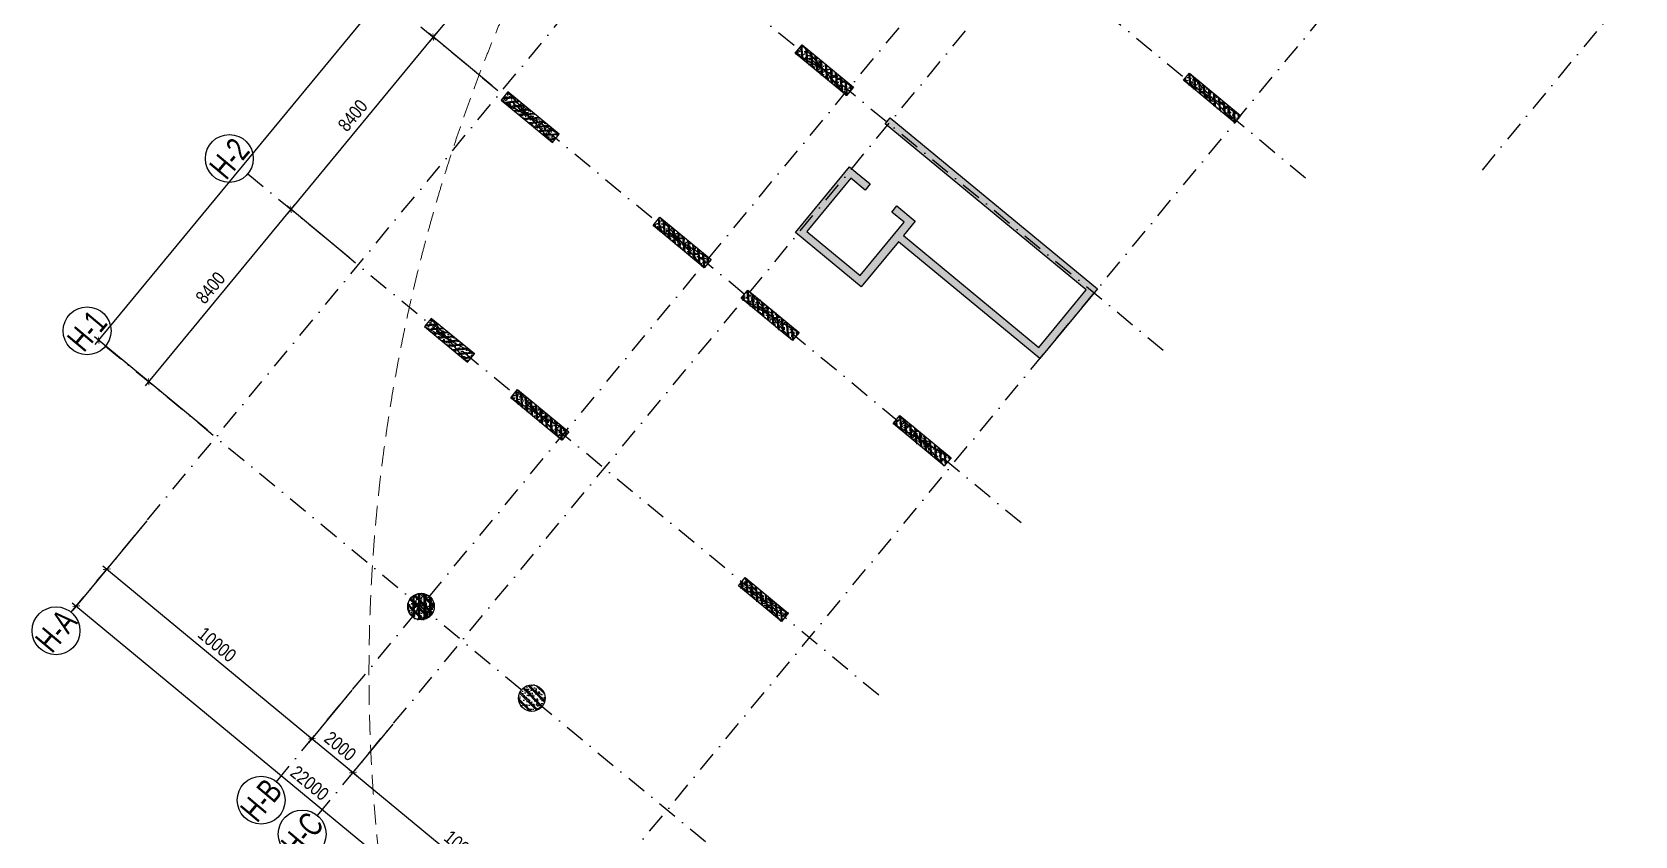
# Model space of a CAD drawing. Header units: millimetres. Extents: x -185400 to 12385, y -14070 to 168686.
# Drawn here: x -130793 to -70547, y 63525 to 93741 of the extents above; entities that cross this region are included whole.
import ezdxf
from ezdxf.enums import TextEntityAlignment as Align

# ---------------------------------------------------------------- set-up
doc = ezdxf.new("R2010")
doc.units = ezdxf.units.MM
doc.header["$LTSCALE"] = 300
doc.header["$MEASUREMENT"] = 0
doc.linetypes.add('DASHDOT', pattern=[1, 0.5, -0.25, 0, -0.25])
doc.linetypes.add('HIDDEN', pattern=[0.375, 0.25, -0.125])
for name, color, linetype in [('ccu12-Hatch', 250, 'Continuous'), ('KC-Betong', 6, 'Continuous'), ('KT-Hatch', 251, 'Continuous'), ('KT-Kich thuoc', 9, 'Continuous'), ('KT-Luoi truc South Tower', 8, 'DASHDOT'), ('ST_MBDV Cot vach 220805$0$AUDIT_I_220805193045-1', 50, 'Continuous')]:
    doc.layers.add(name, color=color, linetype=linetype)
doc.layers.add('KT-Chi gioi XD', color=7, linetype='HIDDEN', true_color=0x0066cc)
doc.styles.add('Arial Narrow', font='ARIALN.TTF')
doc.styles.add('ST_MBDV Cot vach 220805$0$HBA-Text', font='GOTHIC.TTF')
doc.dimstyles.new('ccu12-200', dxfattribs={"dimscale": 200, "dimtxt": 2.5, "dimasz": 1, "dimexe": 1, "dimexo": 2, "dimgap": 1, "dimtad": 1, "dimdec": 0, "dimdsep": 46, "dimtxsty": 'Arial Narrow', "dimblk": 'ARCHTICK', "dimcen": -1, "dimdle": 1, "dimclrd": 256, "dimclre": 256, "dimclrt": 3, "dimadec": 0, "dimazin": 2, "dimtfac": 0.1, "dimtdec": 0, "dimtmove": 0, "dimatfit": 1, "dimldrblk": 'ARCHTICK', "dimfxl": 1, "dimtvp": 0.833333, "dimtolj": 1, "dimtzin": 12, "dimarcsym": 0})

# ---------------------------------------------------------------- blocks, each defined once
blk = doc.blocks.new('_ARCHTICK')
at = {"color": 0, "linetype": 'ByBlock', "const_width": 0.15}
blk.add_lwpolyline([(-0.5, -0.5), (0.5, 0.5)], dxfattribs=at)
blk = doc.blocks.new('*D345')
at = {"layer": 'Defpoints', "color": 0, "transparency": 16777216}
for p in [(-107837, 97944, 0), (-115714, 93554), (-113190, 91470, 0)]:
    blk.add_point(p, dxfattribs=at)
at = {"layer": 'KT-Kich thuoc', "lineweight": -2, "transparency": 16777216}
for p, q in [((-110238, 100185), (-115841, 93400)), ((-108146, 98199), (-110519, 100159)), ((-113498, 91724), (-115868, 93682))]:
    blk.add_line(p, q, dxfattribs=at)
at = {"layer": 'KT-Kich thuoc', "lineweight": -2, "transparency": 16777216, "xscale": 200, "yscale": 200, "zscale": 200}
for p, rotation in [((-110365, 100031), 50.44882678928084), ((-115714, 93554), 230.4488267892808)]:
    blk.add_blockref('_ARCHTICK', p, dxfattribs=dict(at, rotation=rotation))
at = {"layer": 'KT-Kich thuoc', "color": 3, "transparency": 16777216, "insert": (-113391, 97083), "char_height": 500, "attachment_point": 5, "rotation": 50.44883, "style": 'Arial Narrow'}
blk.add_mtext('\\A1;8400', dxfattribs=at)
blk = doc.blocks.new('*D346')
at = {"layer": 'Defpoints', "color": 0, "transparency": 16777216}
for p in [(-113186, 91467, 0), (-121063, 87077), (-118539, 84993, 0)]:
    blk.add_point(p, dxfattribs=at)
at = {"layer": 'KT-Kich thuoc', "lineweight": -2, "transparency": 16777216}
for p, q in [((-115587, 93709), (-121190, 86923)), ((-113495, 91722), (-115868, 93682)), ((-118847, 85248), (-121217, 87205))]:
    blk.add_line(p, q, dxfattribs=at)
at = {"layer": 'KT-Kich thuoc', "lineweight": -2, "transparency": 16777216, "xscale": 200, "yscale": 200, "zscale": 200}
for p, rotation in [((-115714, 93554), 50.44882678928084), ((-121063, 87077), 230.4488267892808)]:
    blk.add_blockref('_ARCHTICK', p, dxfattribs=dict(at, rotation=rotation))
at = {"layer": 'KT-Kich thuoc', "color": 3, "transparency": 16777216, "insert": (-118739, 90606), "char_height": 500, "attachment_point": 5, "rotation": 50.44883, "style": 'Arial Narrow'}
blk.add_mtext('\\A1;8400', dxfattribs=at)
blk = doc.blocks.new('*D347')
at = {"layer": 'Defpoints', "color": 0, "transparency": 16777216}
for p in [(-118535, 84990, 0), (-126412, 80601), (-123887, 78516, 0)]:
    blk.add_point(p, dxfattribs=at)
at = {"layer": 'KT-Kich thuoc', "lineweight": -2, "transparency": 16777216}
for p, q in [((-120935, 87232), (-126539, 80446)), ((-118844, 85245), (-121217, 87205)), ((-124196, 78771), (-126566, 80728))]:
    blk.add_line(p, q, dxfattribs=at)
at = {"layer": 'KT-Kich thuoc', "lineweight": -2, "transparency": 16777216, "xscale": 200, "yscale": 200, "zscale": 200}
for p, rotation in [((-121063, 87077), 50.44882678928084), ((-126412, 80601), 230.4488267892808)]:
    blk.add_blockref('_ARCHTICK', p, dxfattribs=dict(at, rotation=rotation))
at = {"layer": 'KT-Kich thuoc', "color": 3, "transparency": 16777216, "insert": (-124088, 84129), "char_height": 500, "attachment_point": 5, "rotation": 50.44883, "style": 'Arial Narrow'}
blk.add_mtext('\\A1;8400', dxfattribs=at)
blk = doc.blocks.new('*D348')
at = {"layer": 'Defpoints', "color": 0, "transparency": 16777216}
for p in [(-118515, 69310), (-116973, 68037), (-118730, 65909)]:
    blk.add_point(p, dxfattribs=at)
at = {"layer": 'KT-Kich thuoc', "lineweight": -2, "transparency": 16777216}
for p, q in [((-118770, 69002), (-120399, 67029)), ((-117228, 67728), (-118857, 65755)), ((-120426, 67310), (-118576, 65782))]:
    blk.add_line(p, q, dxfattribs=at)
at = {"layer": 'KT-Kich thuoc', "lineweight": -2, "transparency": 16777216, "xscale": 200, "yscale": 200, "zscale": 200}
for p, rotation in [((-120272, 67183), 140.4488267454811), ((-118730, 65909), 320.448826745481)]:
    blk.add_blockref('_ARCHTICK', p, dxfattribs=dict(at, rotation=rotation))
at = {"layer": 'KT-Kich thuoc', "color": 3, "transparency": 16777216, "insert": (-119211, 66897), "char_height": 500, "attachment_point": 5, "rotation": 320.44883, "style": 'Arial Narrow'}
blk.add_mtext('\\A1;2000', dxfattribs=at)
blk = doc.blocks.new('*D349')
at = {"layer": 'Defpoints', "color": 0, "transparency": 16777216}
for p in [(-126226, 75678), (-118515, 69310), (-120272, 67183)]:
    blk.add_point(p, dxfattribs=at)
at = {"layer": 'KT-Kich thuoc', "lineweight": -2, "transparency": 16777216}
for p, q in [((-126480, 75369), (-128110, 73396)), ((-128137, 73678), (-120118, 67055)), ((-118770, 69002), (-120399, 67029))]:
    blk.add_line(p, q, dxfattribs=at)
at = {"layer": 'KT-Kich thuoc', "lineweight": -2, "transparency": 16777216, "xscale": 200, "yscale": 200, "zscale": 200}
for p, rotation in [((-127982, 73550), 140.4488267454811), ((-120272, 67183), 320.448826745481)]:
    blk.add_blockref('_ARCHTICK', p, dxfattribs=dict(at, rotation=rotation))
at = {"layer": 'KT-Kich thuoc', "color": 3, "transparency": 16777216, "insert": (-123837, 70718), "char_height": 500, "attachment_point": 5, "rotation": 320.44883, "style": 'Arial Narrow'}
blk.add_mtext('\\A1;10000', dxfattribs=at)
blk = doc.blocks.new('*D350')
at = {"layer": 'Defpoints', "color": 0, "transparency": 16777216}
for p in [(-116973, 68037), (-109262, 61669), (-111019, 59542)]:
    blk.add_point(p, dxfattribs=at)
at = {"layer": 'KT-Kich thuoc', "lineweight": -2, "transparency": 16777216}
for p, q in [((-117228, 67728), (-118857, 65755)), ((-118884, 66037), (-110865, 59414)), ((-109517, 61360), (-111147, 59387))]:
    blk.add_line(p, q, dxfattribs=at)
at = {"layer": 'KT-Kich thuoc', "lineweight": -2, "transparency": 16777216, "xscale": 200, "yscale": 200, "zscale": 200}
for p, rotation in [((-118730, 65909), 140.4488267454811), ((-111019, 59542), 320.448826745481)]:
    blk.add_blockref('_ARCHTICK', p, dxfattribs=dict(at, rotation=rotation))
at = {"layer": 'KT-Kich thuoc', "color": 3, "transparency": 16777216, "insert": (-114585, 63076), "char_height": 500, "attachment_point": 5, "rotation": 320.44883, "style": 'Arial Narrow'}
blk.add_mtext('\\A1;10000', dxfattribs=at)
blk = doc.blocks.new('ST_MBDV Cot vach 220805$0$GRID-SYM-flat-103')
at = {"layer": 'ST_MBDV Cot vach 220805$0$AUDIT_I_220805193045-1'}
blk.add_circle((0, 0, 0), 900, dxfattribs=at)
at = {"layer": 'ST_MBDV Cot vach 220805$0$AUDIT_I_220805193045-1', "style": 'ST_MBDV Cot vach 220805$0$HBA-Text'}
blk.add_attdef('GRID', text='', height=900, rotation=19.04714, dxfattribs=at).set_placement((0, 0, 0), align=Align.MIDDLE_CENTER)
blk = doc.blocks.new('*D356')
at = {"layer": 'Defpoints', "color": 0, "transparency": 16777216}
for p in [(-126226, 75678), (-109262, 61669), (-112165, 58154)]:
    blk.add_point(p, dxfattribs=at)
at = {"layer": 'KT-Kich thuoc', "lineweight": -2, "transparency": 16777216}
for p, q in [((-126480, 75369), (-129256, 72008)), ((-129283, 72290), (-112011, 58026)), ((-109517, 61360), (-112293, 57999))]:
    blk.add_line(p, q, dxfattribs=at)
at = {"layer": 'KT-Kich thuoc', "lineweight": -2, "transparency": 16777216, "xscale": 200, "yscale": 200, "zscale": 200}
for p, rotation in [((-129129, 72163), 140.4488267378724), ((-112165, 58154), 320.4488267378724)]:
    blk.add_blockref('_ARCHTICK', p, dxfattribs=dict(at, rotation=rotation))
at = {"layer": 'KT-Kich thuoc', "color": 3, "transparency": 16777216, "insert": (-120357, 65509), "char_height": 500, "attachment_point": 5, "rotation": 320.44883, "style": 'Arial Narrow'}
blk.add_mtext('\\A1;22000', dxfattribs=at)
blk = doc.blocks.new('*D358')
at = {"layer": 'Defpoints', "color": 0, "transparency": 16777216}
for p in [(-85499, 133966), (-81097, 130331), (-123887, 78516, 0)]:
    blk.add_point(p, dxfattribs=at)
at = {"layer": 'KT-Kich thuoc', "lineweight": -2, "transparency": 16777216}
for p, q in [((-128417, 81997), (-85371, 134121)), ((-81405, 130586), (-85653, 134094)), ((-124196, 78771), (-128444, 82279))]:
    blk.add_line(p, q, dxfattribs=at)
at = {"layer": 'KT-Kich thuoc', "lineweight": -2, "transparency": 16777216, "xscale": 200, "yscale": 200, "zscale": 200}
for p, rotation in [((-85499, 133966), 50.44882697620305), ((-128289, 82151), 230.4488269762031)]:
    blk.add_blockref('_ARCHTICK', p, dxfattribs=dict(at, rotation=rotation))
at = {"layer": 'KT-Kich thuoc', "color": 3, "transparency": 16777216, "insert": (-105576, 110369), "char_height": 500, "attachment_point": 5, "rotation": 50.44883, "style": 'Arial Narrow'}
blk.add_mtext('\\A1;67200', dxfattribs=at)
blk = doc.blocks.new('*U313')
h = blk.add_hatch()
h.set_pattern_fill('VATLIEU04', color=250, scale=40, style=0, pattern_type=2)
h.set_pattern_definition([(50, (1150, 450), (286.904, -25.1), [30, -330]), (355, (1150, 450), (-55.5, 300.877), [24, -264]), (100.451, (1173.9, 447.9), (231.404, 275.776), [25.496, -280.457]), (46.184, (1150, 530), (426.896, -66.21), [45, -495]), (96.636, (1185.57, 524.5), (373.865, 389.65), [38.244, -420.685]), (351.184, (1150, 530), (373.86, 389.65), [36, -396]), (21, (1190, 510), (238.763, -161.048), [30, -330]), (326, (1190, 510), (97.326, 290.06), [24, -264]), (71.451, (1209.9, 496.58), (336.09, 129.012), [25.496, -280.457]), (37.5, (1150, 450), (4.864, 133.1575), [0, -260.8, 0, -268, 0, -265]), (7.5, (1150, 450), (105.228, 157.765), [0, -152.8, 0, -254.8, 0, -101]), (327.5, (1060.8, 450), (213.529, -9.022), [0, -100, 0, -312, 0, -414]), (317.5, (1020.8, 450), (233.274, 40.042), [0, -130, 0, -207.2, 0, -294]), (45, (1150, 450), (-120.208, 120.208), []), (45, (1150, 499), (-120.208, 120.208), [])])
h.paths.add_polyline_path([(-475, -475), (1625, -475), (1625, -75), (-475, -75)])
at = {"color": 6, "ltscale": 0.25}
blk.add_lwpolyline([(-475, -475), (1625, -475), (1625, -75), (-475, -75)], close=True, dxfattribs=at)
at = {"layer": 'Defpoints', "linetype": 'ByBlock', "ltscale": 30}
for p, q in [((1625, -475), (-475, -75)), ((-475, -475), (1625, -75))]:
    blk.add_line(p, q, dxfattribs=at)
blk = doc.blocks.new('*U314')
h = blk.add_hatch()
h.set_pattern_fill('VATLIEU04', color=250, scale=40, style=0, pattern_type=2)
h.set_pattern_definition([(50, (1550, 450), (286.904, -25.1), [30, -330]), (355, (1550, 450), (-55.5, 300.877), [24, -264]), (100.451, (1573.9, 447.9), (231.404, 275.776), [25.496, -280.457]), (46.184, (1550, 530), (426.896, -66.21), [45, -495]), (96.636, (1585.57, 524.5), (373.865, 389.65), [38.244, -420.685]), (351.184, (1550, 530), (373.865, 389.65), [36, -396]), (21, (1590, 510), (238.763, -161.048), [30, -330]), (326, (1590, 510), (97.326, 290.06), [24, -264]), (71.451, (1609.9, 496.58), (336.09, 129.012), [25.496, -280.457]), (37.5, (1550, 450), (4.864, 133.1575), [0, -260.8, 0, -268, 0, -265]), (7.5, (1550, 450), (105.228, 157.765), [0, -152.8, 0, -254.8, 0, -101]), (327.5, (1460.8, 450), (213.529, -9.022), [0, -100, 0, -312, 0, -414]), (317.5, (1420.8, 450), (233.274, 40.042), [0, -130, 0, -207.2, 0, -294]), (45, (1550, 450), (-120.208, 120.208), []), (45, (1550, 499), (-120.208, 120.208), [])])
h.paths.add_polyline_path([(-475, -475), (2025, -475), (2025, -75), (-475, -75)])
at = {"color": 6, "ltscale": 0.25}
blk.add_lwpolyline([(-475, -475), (2025, -475), (2025, -75), (-475, -75)], close=True, dxfattribs=at)
at = {"layer": 'Defpoints', "linetype": 'ByBlock', "ltscale": 30}
for p, q in [((2025, -475), (-475, -75)), ((-475, -475), (2025, -75))]:
    blk.add_line(p, q, dxfattribs=at)
blk = doc.blocks.new('*D209')
at = {"layer": 'Defpoints', "color": 0, "transparency": 16777216}
for p in [(-52359, 62652), (-108936, 49029), (-107112, 43748, 0)]:
    blk.add_point(p, dxfattribs=at)
at = {"layer": 'KT-Kich thuoc', "lineweight": -2, "transparency": 16777216}
for p, q in [((-52489, 63030), (-54248, 68123)), ((-53994, 67999), (-109125, 48964)), ((-107243, 44126), (-109001, 49218))]:
    blk.add_line(p, q, dxfattribs=at)
at = {"layer": 'KT-Kich thuoc', "lineweight": -2, "transparency": 16777216, "xscale": 200, "yscale": 200, "zscale": 200}
for p, rotation in [((-54183, 67933), 19.04771637789532), ((-108936, 49029), 199.0477163778953)]:
    blk.add_blockref('_ARCHTICK', p, dxfattribs=dict(at, rotation=rotation))
at = {"layer": 'KT-Kich thuoc', "color": 3, "transparency": 16777216, "insert": (-78288, 60092), "char_height": 500, "attachment_point": 5, "rotation": 19.04772, "style": 'Arial Narrow'}
blk.add_mtext('\\A1;57925', dxfattribs=at)
blk = doc.blocks.new('*U365')
h = blk.add_hatch()
h.set_pattern_fill('VATLIEU04', color=250, scale=40, style=0, pattern_type=2)
h.set_pattern_definition([(50, (1550, 400), (286.904, -25.1), [30, -330]), (355, (1550, 400), (-55.5, 300.877), [24, -264]), (100.451, (1573.9, 397.9), (231.404, 275.776), [25.496, -280.457]), (46.184, (1550, 480), (426.896, -66.21), [45, -495]), (96.636, (1585.57, 474.5), (373.865, 389.65), [38.244, -420.685]), (351.184, (1550, 480), (373.865, 389.65), [36, -396]), (21, (1590, 460), (238.763, -161.048), [30, -330]), (326, (1590, 460), (97.326, 290.06), [24, -264]), (71.451, (1609.9, 446.58), (336.09, 129.012), [25.496, -280.457]), (37.5, (1550, 400), (4.864, 133.1575), [0, -260.8, 0, -268, 0, -265]), (7.5, (1550, 400), (105.228, 157.765), [0, -152.8, 0, -254.8, 0, -101]), (327.5, (1460.8, 400), (213.529, -9.022), [0, -100, 0, -312, 0, -414]), (317.5, (1420.8, 400), (233.274, 40.042), [0, -130, 0, -207.2, 0, -294]), (45, (1550, 400), (-120.208, 120.208), []), (45, (1550, 449), (-120.208, 120.208), [])])
h.paths.add_polyline_path([(-475, -475), (2025, -475), (2025, -125), (-475, -125)])
at = {"color": 6, "ltscale": 0.25}
blk.add_lwpolyline([(-475, -475), (2025, -475), (2025, -125), (-475, -125)], close=True, dxfattribs=at)
at = {"layer": 'Defpoints', "linetype": 'ByBlock', "ltscale": 30}
for p, q in [((2025, -475), (-475, -125)), ((-475, -475), (2025, -125))]:
    blk.add_line(p, q, dxfattribs=at)
blk = doc.blocks.new('Asix South Tower')
at = {"layer": 'KT-Kich thuoc'}
dim = blk.add_linear_dim(base=(-108935.8, 49029.4), p1=(-52359, 62651.6), p2=(-107112.2, 43747.5, 0), angle=199.047716, dimstyle='ccu12-200', dxfattribs=at)
dim.commit()
dim.dimension.update_dxf_attribs({"geometry": '*D209', "text_midpoint": (-78139.5, 59662.1), "dimtype": 129})

msp = doc.modelspace()

# ---------------------------------------------------------------- hatches: boundary and pattern name
at = {"layer": 'ccu12-Hatch', "ltscale": 0.5}
h = msp.add_hatch(dxfattribs=at)
h.set_pattern_fill('VATLIEU04', color=256, scale=50, angle=45, pattern_type=2)
h.set_pattern_definition([(95, (-1153005.9, 53036.63), (275.776, 231.40354), [37.5, -412.5]), (40, (-1153005.9, 53036.63), (-314.99608, 216.88407), [30, -330]), (145.4514, (-1152982.9, 53055.9), (-39.21973, 448.28764), [31.8701, -350.57106]), (91.1842, (-1153076.6, 53107.34), (435.8465, 318.80688), [56.25, -618.75]), (141.6356, (-1153040.3, 53133.9), (-13.9495, 674.85584), [47.80514, -525.8565]), (36.1842, (-1153076.6, 53107.34), (-13.95003, 674.85583), [45, -495]), (66, (-1153023.57, 53125.02), (353.38579, 68.69124), [37.5, -412.5]), (11, (-1153023.57, 53125.02), (-170.3543, 342.40422), [30, -330]), (116.4514, (-1152994.12, 53130.74), (183.03181, 411.09531), [31.8701, -350.57106]), (82.5, (-1153005.9, 53036.63), (-113.396593, 121.994909), [0, -326, 0, -335, 0, -331.25]), (52.5, (-1153005.9, 53036.63), (-46.43647, 232.454725), [0, -191, 0, -318.5, 0, -126.25]), (12.5, (-1153084.74, 52957.79), (196.709084, 180.760381), [0, -125, 0, -390, 0, -517.5]), (2.5, (-1153120.1, 52922.43), (170.79499, 241.579903), [0, -162.5, 0, -259, 0, -367.5]), (90, (-1153005.9, 53036.63), (-212.5, 0), []), (90, (-1153049.2, 53079.94), (-212.5, 0), [])])
edge = h.paths.add_edge_path()
edge.add_arc((-116173.5, 72145.5), 500, 0, 360)
at = {"layer": 'ccu12-Hatch'}
h = msp.add_hatch(dxfattribs=at)
h.set_pattern_fill('1BETONG2-BOP', color=256, scale=50, pattern_type=2)
h.set_pattern_definition([(50, (0, 0), (358.6301, -31.37607), [37.5, -412.5]), (355, (0, 0), (-69.3757, 376.0961), [30, -330]), (100.4514, (29.9, -2.6), (289.2547, 344.7198), [31.8701, -350.5711]), (46.1842, (0, 100), (533.6205, -82.7595), [56.25, -618.75]), (96.6356, (44.47, 93.1), (467.3314, 487.059), [47.8051, -525.8565]), (351.1842, (0, 100), (467.331, 487.0593), [45, -495]), (21, (50, 75), (298.4535, -201.30945), [37.5, -412.5]), (226, (50, 75), (335.9411, -182.7699), [30, -330]), (71.4514, (74.87, 58.22), (420.1113, 161.26525), [31.8701, -350.5711]), (67.5, (0, 0), (-77.95809, 147.18723), [0, -326, 0, -335, 0, -331.25]), (4.5, (0, 0), (141.67546, 190.0516), [0, -191, 0, -318.5, 0, -126.25]), (327.5, (-111.5, 0), (266.91122, -11.27744), [0, -125, 0, -390, 0, -517.5]), (317.5, (-161.5, 0), (291.5931, 50.0525), [0, -162.5, 0, -259, 0, -367.5]), (315, (0, 0), (150.2602, 150.2602), []), (315, (0, 61.25), (150.2602, 150.2602), [])])
edge = h.paths.add_edge_path()
edge.add_arc((-116173.5, 72145.5), 500, 0, 360)
h = msp.add_hatch(dxfattribs=at)
h.set_pattern_fill('1BETONG2-BOP', color=256, scale=50, pattern_type=2)
h.set_pattern_definition([(50, (0.0008, -0.0007), (358.6301, -31.3761), [37.5, -412.5]), (355, (0.0008, -0.0007), (-69.3757, 376.0961), [30, -330]), (100.4514, (29.9, -2.6), (289.2547, 344.7198), [31.8701, -350.5711]), (46.1842, (0.0008, 100), (533.6205, -82.7595), [56.25, -618.75]), (96.6356, (44.47, 93.1), (467.3314, 487.059), [47.8051, -525.8565]), (351.1842, (0.0008, 100), (467.331, 487.0593), [45, -495]), (21, (50, 75), (298.4535, -201.30945), [37.5, -412.5]), (226, (50, 75), (335.9411, -182.7699), [30, -330]), (71.4514, (74.87, 58.22), (420.1113, 161.26525), [31.8701, -350.5711]), (67.5, (0.0008, -0.0007), (-77.95809, 147.18723), [0, -326, 0, -335, 0, -331.25]), (4.5, (0.0008, -0.0007), (141.67546, 190.0516), [0, -191, 0, -318.5, 0, -126.25]), (327.5, (-111.5, -0.0007), (266.91122, -11.27744), [0, -125, 0, -390, 0, -517.5]), (317.5, (-161.5, -0.0007), (291.5931, 50.0525), [0, -162.5, 0, -259, 0, -367.5]), (315, (0.0008, -0.0007), (150.2602, 150.2602), []), (315, (0.0008, 61.25), (150.2602, 150.2602), [])])
edge = h.paths.add_edge_path()
edge.add_arc((-112009.8, 68707), 500, 0, 360)
at = {"layer": 'KT-Hatch', "ltscale": 0.5}
h = msp.add_hatch(dxfattribs=at)
h.set_pattern_fill('VATLIEU04', color=256, scale=50, angle=45, pattern_type=2)
h.set_pattern_definition([(95, (-1153005.9, 53036.63), (275.776, 231.40354), [37.5, -412.5]), (40, (-1153005.9, 53036.63), (-314.99608, 216.88407), [30, -330]), (145.4514, (-1152982.9, 53055.9), (-39.21973, 448.28764), [31.8701, -350.57106]), (91.1842, (-1153076.6, 53107.34), (435.8465, 318.80688), [56.25, -618.75]), (141.6356, (-1153040.3, 53133.9), (-13.9495, 674.85584), [47.80514, -525.8565]), (36.1842, (-1153076.6, 53107.34), (-13.95003, 674.85583), [45, -495]), (66, (-1153023.57, 53125.02), (353.38579, 68.69124), [37.5, -412.5]), (11, (-1153023.57, 53125.02), (-170.3543, 342.40422), [30, -330]), (116.4514, (-1152994.12, 53130.74), (183.03181, 411.09531), [31.8701, -350.57106]), (82.5, (-1153005.9, 53036.63), (-113.396593, 121.994909), [0, -326, 0, -335, 0, -331.25]), (52.5, (-1153005.9, 53036.63), (-46.43647, 232.454725), [0, -191, 0, -318.5, 0, -126.25]), (12.5, (-1153084.74, 52957.79), (196.709084, 180.760381), [0, -125, 0, -390, 0, -517.5]), (2.5, (-1153120.1, 52922.43), (170.79499, 241.579903), [0, -162.5, 0, -259, 0, -367.5]), (90, (-1153005.9, 53036.63), (-212.5, 0), []), (90, (-1153049.2, 53079.94), (-212.5, 0), [])])
h.paths.add_polyline_path([(-100022.5, 88247.6), (-101678.1, 86242.9), (-99673.4, 84587.3), (-98017.8, 86592), (-98480.4, 86974.1), (-98289.4, 87205.4), (-97595.4, 86632.3), (-98041.2, 86092.6), (-92952.2, 81889.9), (-91169.3, 84048.9), (-98725.6, 90289.2), (-98534.6, 90520.5), (-90746.9, 84089.1), (-92911.9, 81467.5), (-98232.2, 85861.2), (-99633.1, 84164.9), (-102100.5, 86202.6), (-100062.8, 88670), (-99831.5, 88478.9), (-99831.5, 88478.9), (-99291.8, 88033.2), (-99482.8, 87801.9)])
h = msp.add_hatch(dxfattribs=at)
h.set_pattern_fill('VATLIEU04', color=256, scale=50, angle=45, pattern_type=2)
h.set_pattern_definition([(95, (-1153005.9, 53036.63), (275.776, 231.40354), [37.5, -412.5]), (40, (-1153005.9, 53036.63), (-314.99608, 216.88407), [30, -330]), (145.4514, (-1152982.9, 53055.9), (-39.21973, 448.28764), [31.8701, -350.57106]), (91.1842, (-1153076.6, 53107.34), (435.8465, 318.80688), [56.25, -618.75]), (141.6356, (-1153040.3, 53133.9), (-13.9495, 674.85584), [47.80514, -525.8565]), (36.1842, (-1153076.6, 53107.34), (-13.95003, 674.85583), [45, -495]), (66, (-1153023.57, 53125.02), (353.38579, 68.69124), [37.5, -412.5]), (11, (-1153023.57, 53125.02), (-170.3543, 342.40422), [30, -330]), (116.4514, (-1152994.12, 53130.74), (183.03181, 411.09531), [31.8701, -350.57106]), (82.5, (-1153005.9, 53036.63), (-113.396593, 121.994909), [0, -326, 0, -335, 0, -331.25]), (52.5, (-1153005.9, 53036.63), (-46.43647, 232.454725), [0, -191, 0, -318.5, 0, -126.25]), (12.5, (-1153084.74, 52957.79), (196.709084, 180.760381), [0, -125, 0, -390, 0, -517.5]), (2.5, (-1153120.1, 52922.43), (170.79499, 241.579903), [0, -162.5, 0, -259, 0, -367.5]), (90, (-1153005.9, 53036.63), (-212.5, 0), []), (90, (-1153049.2, 53079.94), (-212.5, 0), [])])
h.paths.add_polyline_path([(-100022.5, 88247.6), (-101678.1, 86242.9), (-99673.4, 84587.3), (-98017.8, 86592), (-98480.4, 86974.1), (-98289.4, 87205.4), (-97595.4, 86632.3), (-98041.2, 86092.6), (-92952.2, 81889.9), (-91169.3, 84048.9), (-98725.6, 90289.2), (-98534.6, 90520.5), (-90746.9, 84089.1), (-92911.9, 81467.5), (-98232.2, 85861.2), (-99633.1, 84164.9), (-102100.5, 86202.6), (-100062.8, 88670), (-99831.5, 88478.9), (-99831.5, 88478.9), (-99291.8, 88033.2), (-99482.8, 87801.9)])

# ---------------------------------------------------------------- linework, layer by layer
at = {"layer": 'KC-Betong', "ltscale": 0.5}
msp.add_lwpolyline([(-100022.5, 88247.6), (-101678.1, 86242.9), (-99673.4, 84587.3), (-98017.8, 86592), (-98480.4, 86974.1), (-98289.4, 87205.4), (-97595.4, 86632.3), (-98041.2, 86092.6), (-92952.2, 81889.9), (-91169.3, 84048.9), (-98725.6, 90289.2), (-98534.6, 90520.5), (-90746.9, 84089.1), (-92911.9, 81467.5), (-98232.2, 85861.2), (-99633.1, 84164.9), (-102100.5, 86202.6), (-100062.8, 88670), (-99831.5, 88478.9), (-99831.5, 88478.9), (-99291.8, 88033.2), (-99482.8, 87801.9), (-100022.5, 88247.6)], dxfattribs=at)
for centre in [(-116173.5, 72145.5), (-112009.8, 68707)]:
    msp.add_circle(centre, 500, dxfattribs=at)
at = {"layer": 'KT-Chi gioi XD', "lineweight": 13, "ltscale": 10, "elevation": 0, "flags": 128}
msp.add_lwpolyline([(-29078.1, 143772.1), (-33774.2, 161645), (-36124.3, 162456.9), (-45058.2, 155685.5), (-68562, 137753.5), (-92229.5, 120645.5, 0.684877), (-61797, 6849.6), (-41426.4, 4693.7), (-2997.3, 5908.3), (-146.9, 9554.9)], format="xyb", close=True, dxfattribs=at)
at = {"layer": 'KT-Luoi truc South Tower', "ltscale": 5}
for p, q in [((-129319.6, 71931.2), (-78164.4, 133874.7)), ((-54801.4, 114580.7), (-76348, 88490.1)), ((-121609.1, 65563.6), (-82540.3, 112871.6)), ((-120067, 64290), (-80998.2, 111598.1)), ((-106635.5, 107845.3), (-82897.7, 88241.7)), ((-112356.4, 57922.4), (-73287.7, 105230.4)), ((-111984.3, 101368.4), (-88246.5, 81764.8)), ((-117333.1, 94891.5), (-93595.3, 75288)), ((-122682, 88414.6), (-98944.2, 68811.1)), ((-128030.8, 81937.8), (-104293, 62334.2))]:
    msp.add_line(p, q, dxfattribs=at)

# ---------------------------------------------------------------- block references
at = {"layer": 'KC-Betong', "linetype": 'ByBlock', "xscale": -1, "rotation": 320.4488276923595}
for name, p in [('*U314', (-100241, 92027)), ('*U365', (-85652.9, 91003.4, 0)), ('*U314', (-105589.8, 85550.1)), ('*U314', (-102274.3, 82812)), ('*U314', (-110938.7, 79073.2)), ('*U314', (-96568.5, 78099.9)), ('*U313', (-102688.3, 72259.8))]:
    msp.add_blockref(name, p, dxfattribs=at)
at = {"layer": 'KC-Betong', "linetype": 'ByBlock'}
for name, p, rotation in [('*U314', (-112490.8, 91249.2), 320.4488257820466), ('*U313', (-115372.2, 82734.6), 320.4488276923774)]:
    msp.add_blockref(name, p, dxfattribs=dict(at, rotation=rotation))
at = {"layer": 'KT-Kich thuoc'}
ref = msp.add_blockref('ST_MBDV Cot vach 220805$0$GRID-SYM-flat-103', (-123375.9, 88987.7, 0), dxfattribs=at)
ref.add_attrib('GRID', 'H-2', dxfattribs={"layer": 'ST_MBDV Cot vach 220805$0$AUDIT_I_220805193045-1', "height": 900, "rotation": 50, "style": 'ST_MBDV Cot vach 220805$0$HBA-Text', "width": 0.75}).set_placement((-123375.9, 88987.7, 0), align=Align.MIDDLE_CENTER)
ref = msp.add_blockref('ST_MBDV Cot vach 220805$0$GRID-SYM-flat-103', (-128724.8, 82510.9, 0), dxfattribs=at)
ref.add_attrib('GRID', 'H-1', dxfattribs={"layer": 'ST_MBDV Cot vach 220805$0$AUDIT_I_220805193045-1', "height": 900, "rotation": 50, "style": 'ST_MBDV Cot vach 220805$0$HBA-Text', "width": 0.75}).set_placement((-128724.8, 82510.9, 0), align=Align.MIDDLE_CENTER)
ref = msp.add_blockref('ST_MBDV Cot vach 220805$0$GRID-SYM-flat-103', (-129892.7, 71237.3, 0), dxfattribs=at)
ref.add_attrib('GRID', 'H-A', dxfattribs={"layer": 'ST_MBDV Cot vach 220805$0$AUDIT_I_220805193045-1', "height": 900, "rotation": 50, "style": 'ST_MBDV Cot vach 220805$0$HBA-Text', "width": 0.75}).set_placement((-129892.7, 71237.3, 0), align=Align.MIDDLE_CENTER)
msp.add_blockref('Asix South Tower', (0, 0), dxfattribs=at)
ref = msp.add_blockref('ST_MBDV Cot vach 220805$0$GRID-SYM-flat-103', (-122182.2, 64869.6, 0), dxfattribs=at)
ref.add_attrib('GRID', 'H-B', dxfattribs={"layer": 'ST_MBDV Cot vach 220805$0$AUDIT_I_220805193045-1', "height": 900, "rotation": 50, "style": 'ST_MBDV Cot vach 220805$0$HBA-Text', "width": 0.75}).set_placement((-122182.2, 64869.6, 0), align=Align.MIDDLE_CENTER)
ref = msp.add_blockref('ST_MBDV Cot vach 220805$0$GRID-SYM-flat-103', (-120640.1, 63596.1, 0), dxfattribs=at)
ref.add_attrib('GRID', 'H-C', dxfattribs={"layer": 'ST_MBDV Cot vach 220805$0$AUDIT_I_220805193045-1', "height": 900, "rotation": 50, "style": 'ST_MBDV Cot vach 220805$0$HBA-Text', "width": 0.75}).set_placement((-120640.1, 63596.1, 0), align=Align.MIDDLE_CENTER)

# ---------------------------------------------------------------- dimensions: what is measured, and where the dimension line sits
dim = msp.add_linear_dim(base=(-85498.7, 133966.3), p1=(-123887.5, 78516, 0), p2=(-81096.7, 130331), angle=50.448827, dimstyle='ccu12-200', dxfattribs=at)
dim.commit()
dim.dimension.update_dxf_attribs({"geometry": '*D358', "text_midpoint": (-105225.4, 110079.4), "dimtype": 161})
for base, p1, p2, angle, picture, middle in [((-115713.9, 93554.3), (-107837.5, 97943.8, 0), (-113189.8, 91469.8, 0), 50.448827, '*D345', (-113390.5, 97082.7)), ((-121062.8, 87077.4), (-113186.3, 91466.9, 0), (-118538.6, 84992.9, 0), 50.448827, '*D346', (-118739.4, 90605.8)), ((-126411.6, 80600.6), (-118535.2, 84990.1, 0), (-123887.5, 78516, 0), 50.448827, '*D347', (-124088.2, 84128.9)), ((-120271.9, 67182.8), (-126225.7, 75677.7), (-118515.1, 69310.1), 140.448827, '*D349', (-123837.2, 70717.7)), ((-118729.8, 65909.3), (-118515.1, 69310.1), (-116973, 68036.5), 140.448827, '*D348', (-119210.9, 66897.1)), ((-111019.2, 59541.6), (-116973, 68036.5), (-109262.4, 61668.9), 140.448827, '*D350', (-114584.6, 63076.5))]:
    dim = msp.add_linear_dim(base=base, p1=p1, p2=p2, angle=angle, dimstyle='ccu12-200', dxfattribs=at)
    dim.commit()
    dim.dimension.update_dxf_attribs({"geometry": picture, "text_midpoint": middle})
dim = msp.add_aligned_dim(p1=(-126225.7, 75677.7), p2=(-109262.4, 61668.9), distance=-4558.9, dimstyle='ccu12-200', dxfattribs=at)
dim.commit()
dim.dimension.update_dxf_attribs({"geometry": '*D356', "text_midpoint": (-120357.1, 65509.2)})

doc.saveas('drawing.dxf')
